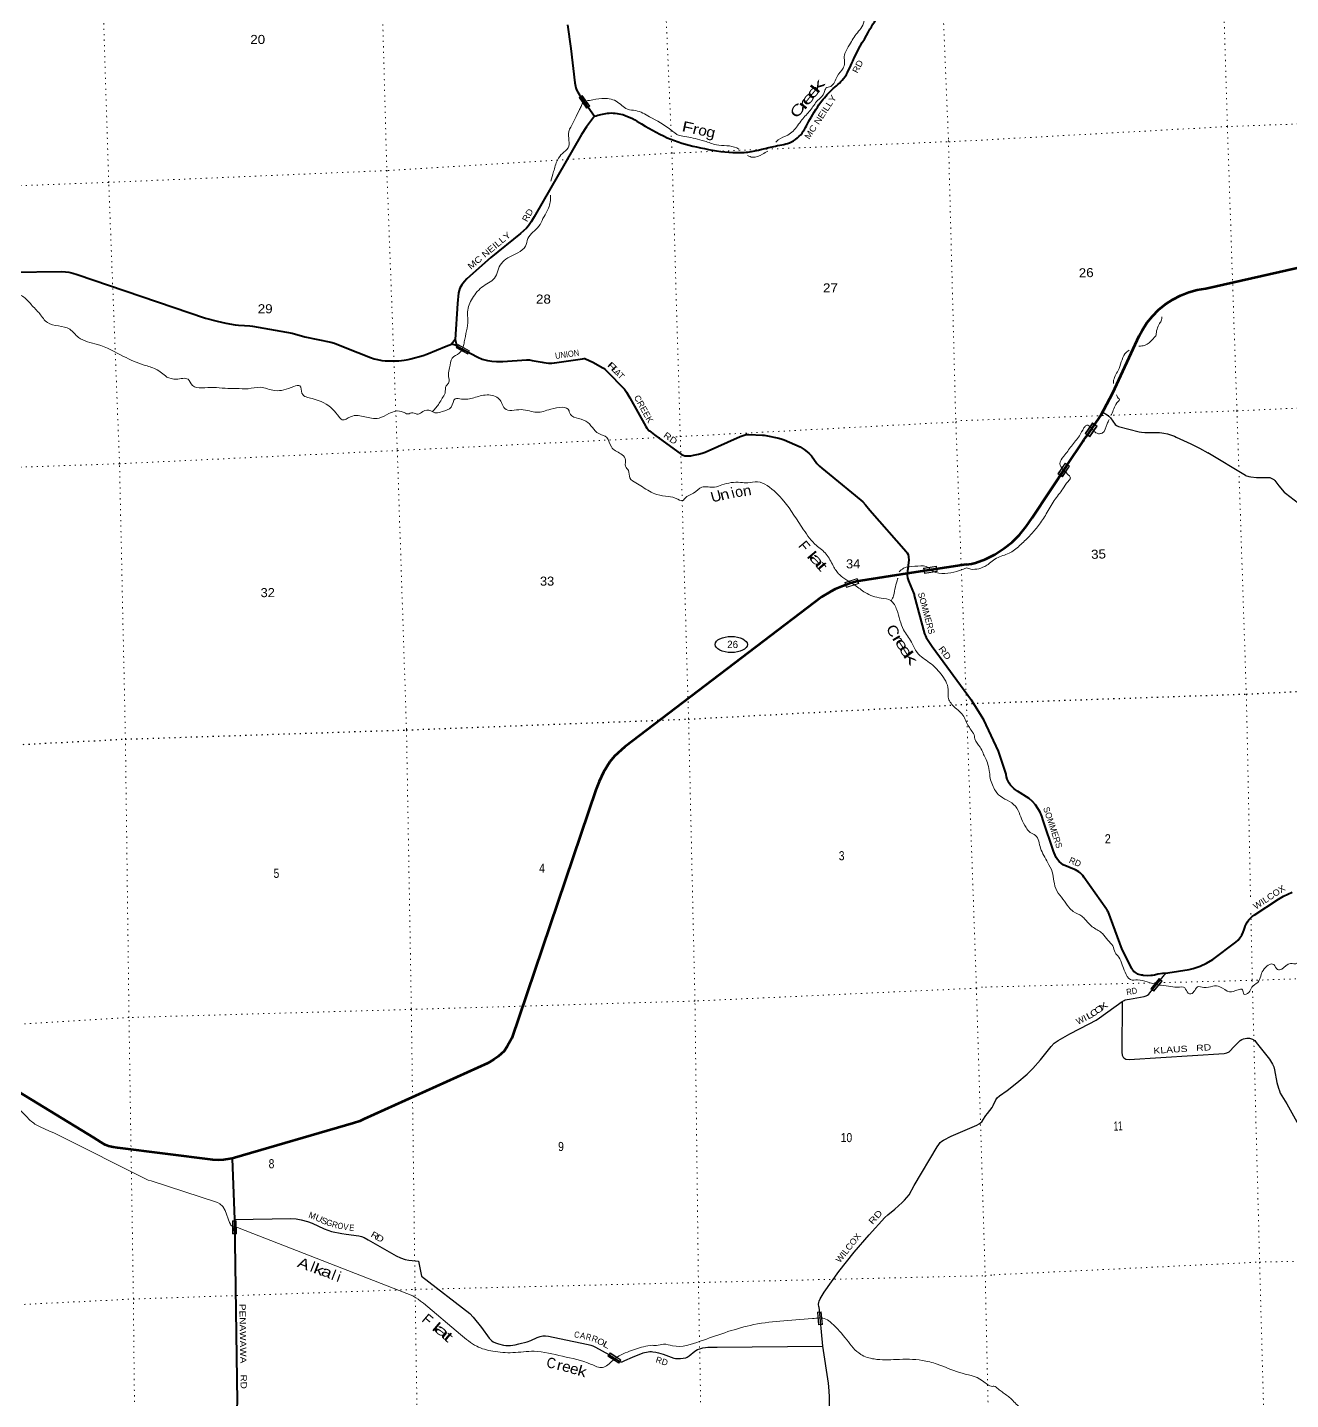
# Model space of a CAD drawing. Header units: feet. Extents: x 751810 to 1010326, y -353855 to -161247.
# Drawn here: x 861322 to 885648, y -243482 to -217042 of the extents above; entities that cross this region are included whole.
import ezdxf
from ezdxf.enums import TextEntityAlignment as Align

# ---------------------------------------------------------------- set-up
doc = ezdxf.new("R2010")
doc.units = ezdxf.units.FT
doc.header["$LTSCALE"] = 70
doc.linetypes.add('DOTTED', pattern=[1.5, 0.3, -1.2])
for name, color, linetype, lineweight in [('17', 7, 'Continuous', 25), ('23', 7, 'Continuous', 70), ('26', 7, 'Continuous', 40), ('29', 7, 'Continuous', 25), ('31', 7, 'Continuous', 13), ('39', 7, 'Continuous', 13), ('59', 7, 'Continuous', 13), ('6', 7, 'DOTTED', 25), ('61', 7, 'Continuous', 13), ('7', 7, 'DOTTED', 13)]:
    doc.layers.add(name, color=color, linetype=linetype, lineweight=lineweight)
for name, color, linetype in [('27', 7, 'Continuous'), ('30', 7, 'Continuous'), ('41', 7, 'Continuous')]:
    doc.layers.add(name, color=color, linetype=linetype)

msp = doc.modelspace()

# ---------------------------------------------------------------- linework, layer by layer
at = {"layer": '17'}
msp.add_ellipse((874877.24, -228932.06), major_axis=(309.24, -1), ratio=0.500121, dxfattribs=at)
at = {"layer": '23'}
msp.add_line((879403.3, -227392.07), (878261.14, -227561.59), dxfattribs=at)
for points in [[(879403.3, -227392.07), (879506.09, -227379.01), (879580.84, -227357.04), (879771.28, -227285.74), (879953.23, -227194.93), (880124.69, -227085.6), (880283.78, -226958.94), (880428.76, -226816.34), (880558.04, -226659.38), (880670.2, -226489.76), (881350.68, -225466.04), (881650.77, -225014.59), (881667.61, -224989.27), (881686.55, -224964.59), (881737.8, -224897.83), (881991.91, -224522.18), (882227.32, -224085.52), (882734.56, -222985.76), (882790.6, -222878.48), (882882.13, -222736.02), (882988.06, -222603.91), (883107.22, -222483.59), (883238.3, -222376.39), (883379.87, -222283.48), (883530.37, -222205.88), (883688.16, -222144.43), (883851.51, -222099.81), (884018.63, -222072.52), (885776.35, -221673.72)], [(878261.14, -227561.59), (877363.48, -227703.13), (877320.56, -227709.79), (877301.82, -227714.02), (877267.29, -227724.47), (877176.01, -227752.6), (877075.71, -227787.82), (877040.9, -227800.92), (876876.24, -227868.24), (876796.46, -227908.16), (876621.55, -228014.71), (872827.47, -230905.19), (872628.9, -231086.04), (872538.98, -231196.01), (872418.13, -231392.31), (872332.98, -231569.91), (872267.49, -231732.84), (870648.86, -236517.67), (870563.23, -236677), (870503.28, -236766.97), (870390.14, -236869.49), (870303.59, -236930.44), (870189.13, -236998.26), (867801.59, -238077.96), (867722.35, -238114.54), (867599.11, -238156.47), (865306.64, -238822.66), (865263.79, -238833.69)], [(865263.79, -238833.69), (865219.21, -238845.16), (865099.32, -238862.65), (865001.91, -238870.15), (864891.43, -238861.5), (863057.38, -238633.96), (862972.45, -238621.47), (862937.48, -238613.97), (862881.28, -238600.21), (862821.33, -238575.22), (862733.91, -238522.74), (862592.2, -238431.57), (860913.88, -237403.54)]]:
    msp.add_lwpolyline(points, dxfattribs=at)
at = {"layer": '26'}
for p, q in [((869560.17, -223051.92), (869491.61, -223144.26)), ((869560.17, -223051.92), (869593.54, -223184.82)), ((865263.79, -238833.69), (865306.34, -240014.6))]:
    msp.add_line(p, q, dxfattribs=at)
for points in [[(871721.71, -216993.3), (871787.22, -217448.05), (871862.85, -218111.75), (871881.38, -218206.47), (871895.89, -218242.76), (871921.28, -218287.53), (871953.81, -218338.39), (872244.97, -218752.16)], [(872244.97, -218752.16), (872086.37, -218958.12), (871990.38, -219107.88), (871081.02, -220688.44), (871024.56, -220788), (870971.35, -220864.31), (870930.56, -220912.22), (870815.46, -221012.3), (870248.71, -221471.96), (869783.09, -221888.34), (869736.07, -221940.64), (869689.99, -221999.78), (869650.94, -222068.41), (869626.26, -222154.6), (869604.3, -222364.51), (869560.17, -223051.92)], [(861016.19, -221759.26), (861981.34, -221742.35), (862053.97, -221748.27), (862116.05, -221755.37), (862195.86, -221776.67), (862280.26, -221803.79), (864750.01, -222641.06), (864972.65, -222702.78), (865140.92, -222741.22), (865320.06, -222773.16), (865387.46, -222780.26), (865499.19, -222787.36), (865607.38, -222792.69), (865658.82, -222798.01), (866420.84, -222932.93), (866661.76, -223002.15), (867162.62, -223103.8), (867232.88, -223123.67), (867440.71, -223208.12), (867930.18, -223400.66), (867998.19, -223424.48), (868063.81, -223440.46), (868148.94, -223458.2), (868211.11, -223464.65), (868476.62, -223464.86), (868528.49, -223462.64), (868579.49, -223455.99), (868652.65, -223442.23), (868707.9, -223427.6), (868941.3, -223361.93), (869016.39, -223335.85), (869383.3, -223181.98), (869490.61, -223144.55), (869491.61, -223144.26)], [(869492.01, -223144.14), (869505.75, -223140.09), (869513.28, -223139.65), (869521.93, -223142.53), (869553.26, -223158.77), (869593.54, -223184.82)], [(869593.54, -223184.82), (869993.81, -223395.03), (870077.64, -223431.25), (870129.33, -223447.76), (870178.82, -223459.87), (870190.92, -223462.07), (870267.91, -223473.07), (870354.8, -223480.78), (870420.79, -223481.88), (870474.14, -223481.2), (870932.89, -223447.31), (870991.07, -223449.4), (871043.62, -223458.06), (871233.35, -223492.61), (871264.93, -223497.83), (871358.42, -223509.93), (871393.61, -223511.03), (871423.31, -223511.03), (871474.57, -223503.47), (872014.32, -223424.89), (872041.43, -223422.99), (872057.37, -223422.45), (872072.23, -223427.39), (872207.74, -223492.34), (872404.71, -223600.05), (872416.16, -223609.22), (872439.58, -223625.49), (872476.42, -223659.06), (872818.55, -224014.4), (872859.72, -224069.01), (872923.67, -224176.22), (873229.09, -224734.43), (873247.42, -224761.78), (873260.62, -224778.29), (873288.12, -224808.01), (873299.76, -224816.81), (873396.33, -224892.38), (873919.29, -225269.02), (873949.7, -225285.09), (873981.6, -225293.89), (874018.99, -225298.3), (874050.61, -225297.26), (874095.98, -225293.89), (874146.58, -225286.19), (874248.42, -225265.17), (874317.06, -225246.57), (874373.79, -225227.2), (875047.53, -224925.29), (875128.23, -224896.05), (875165.62, -224886.14), (875216.97, -224883.99), (875476.31, -224896.32), (875508.14, -224899.48), (875542.88, -224904.85), (875793.34, -224959.23), (875858, -224976.93), (875897.5, -224991.15), (876201.18, -225121.1), (876280.37, -225171.73), (876367.87, -225245.79), (876419.49, -225299.94), (876526.19, -225442.23), (876572.92, -225493.09), (876619.16, -225531.99), (876761.15, -225650.46), (877373.64, -226151.21), (877409.39, -226182.58), (877463.83, -226239.26), (877544.31, -226343.21), (878244.1, -227137.05), (878264.54, -227168.12), (878281.04, -227198.93), (878290.94, -227240.75), (878296.44, -227306.78), (878286.08, -227405.4), (878284.34, -227435.55), (878279.94, -227466.36), (878261.14, -227561.59)], [(878261.14, -227561.59), (878262.01, -227595.13), (878270.04, -227645.75), (878288.77, -227703.09), (878386.09, -227937.95), (878398.18, -227970.97), (878401.54, -227989.43), (878599.76, -228725.9), (878614.3, -228765.01), (878631.9, -228800.22), (878652.8, -228836.54), (878743.51, -228973.08), (879504.06, -230007.11)], [(882106.21, -234031.86), (881668.07, -233415.75), (881647.3, -233385.89), (881623.52, -233358.37), (881597, -233333.49), (881568.02, -233311.51), (881536.9, -233292.69), (881503.99, -233277.22), (881486.22, -233270.54), (881265.83, -233176.92), (881227.68, -233146.95), (881192.87, -233113.16), (881161.78, -233075.91), (881134.76, -233035.62), (881112.1, -232992.73), (881094.04, -232947.7), (881084.18, -232914.91), (880885.61, -232321.14), (880859.76, -232240.59), (880825.63, -232163.2), (880783.59, -232089.79), (880734.12, -232021.18), (880677.74, -231958.11), (880615.08, -231901.29), (880612.18, -231898.94), (880390.2, -231757.04), (880352.14, -231733.72), (880316.72, -231706.55), (880284.34, -231675.83), (880255.35, -231641.9), (880230.06, -231605.11), (880208.76, -231565.89), (880191.67, -231524.66), (880178.99, -231481.86), (880170.85, -231437.97), (880170.32, -231433.82), (880020.79, -230985.49), (879743.43, -230382.17), (879504.06, -230007.11)], [(882130.39, -234075.56), (882400.05, -234812.05), (882574.09, -235148.82), (882585.25, -235172.05), (882598.82, -235194.09), (882614.63, -235214.59), (882632.49, -235233.32), (882652.21, -235250.09), (882673.58, -235264.7), (882696.35, -235277), (882720.29, -235286.85), (882745.13, -235294.15), (882770.59, -235298.81), (882796.4, -235300.78), (882810.73, -235302.83), (882883.79, -235308.65), (882957.05, -235306.81), (882990.23, -235303.13), (883029.71, -235297.32), (883091.79, -235281.23), (883188.32, -235264.96), (883286.02, -235258.88), (883698.4, -235193.28), (883774.72, -235174.3), (883905.93, -235129.97), (884031.78, -235072.17), (884150.9, -235001.53), (884596.72, -234667.01), (884635.95, -234628.12), (884674.37, -234581.54), (884707.71, -234531.19), (884735.61, -234477.63), (884757.75, -234421.44), (884773.9, -234363.26), (884774.17, -234362.57), (884793.43, -234319.46), (884817.09, -234278.61), (884844.89, -234240.45), (884876.53, -234205.4), (884911.66, -234173.86), (884949.89, -234146.16), (885412.78, -233841.29), (885513.49, -233782.27), (885679.55, -233703.18)], [(882130.32, -234075.59), (882122.99, -234058.9), (882113.97, -234043.07), (882106.17, -234031.9)], [(865306.34, -240014.6), (865363.23, -243527.22), (865352.49, -243640.21), (865327.52, -243747.6), (865276.72, -243863.81), (865209.93, -243982.51), (862096.59, -248319.28), (861996.58, -248469.16), (861858.87, -248702.66), (861775.49, -248872.16), (861738.67, -248965.69), (861702.04, -249087.23), (861629.01, -249377.08)]]:
    msp.add_lwpolyline(points, dxfattribs=at)
msp.add_spline([(872244.97, -218752.16), (872490.22, -218694.5), (872786.13, -218721.83), (873148.7, -218900.07), (873715.5, -219196.92), (874282.42, -219360.97), (874909.41, -219450.79), (875198.25, -219442.12), (875730.92, -219327.53), (876035.75, -219247.96), (876187.14, -219138.79), (876365.74, -218861.81), (876597.8, -218490.67), (876811.5, -218246.84), (877039.95, -218026.71), (877216.78, -217689.42), (877519.53, -217127.03), (877769.47, -216749.32), (878012.86, -216530.68)], degree=3, dxfattribs=at)
at = {"layer": '29'}
for p, q in [((884782.72, -225675.02), (884054.07, -225239.24)), ((882405.77, -235812.72), (882396.5, -236789.81)), ((876562.22, -241695.42), (876634.52, -242451)), ((874607.39, -242470.98), (876634.52, -242451))]:
    msp.add_line(p, q, dxfattribs=at)
for points in [[(882031.39, -224453.49), (882117.92, -224504.68), (882147.11, -224529.7), (882178.37, -224565.16), (882268, -224692.37), (882297.19, -224715.3), (882336.78, -224732), (882730.74, -224836.27), (882776.61, -224842.51), (882839.13, -224844.61), (883126.78, -224848.78), (883167.44, -224852.94), (883206, -224859.2), (883278.95, -224875.89), (883354, -224895.69), (883410.27, -224917.6), (883447.8, -224934.28), (883725.01, -225067.75), (883893.85, -225146.99), (884054.07, -225239.24)], [(884782.72, -225675.02), (884842.29, -225697.55), (884881.9, -225703.8), (884994.46, -225712.14), (885215.41, -225712.14), (885250.84, -225716.32), (885273.77, -225724.66), (885323.8, -225753.85), (885344.64, -225770.54), (885423.86, -225874.81), (885528.08, -225995.76), (885553.09, -226018.7), (886716.21, -226917.53)], [(882405.77, -235812.72), (882443.05, -235789.05), (882465.98, -235780.71), (882500.38, -235772.36), (882546.23, -235764.02), (882826.6, -235713.97), (882866.2, -235700.42), (882890.17, -235686.86), (882918.31, -235668.09), (882939.16, -235646.19), (883252.42, -235261.04)], [(879810.99, -237972.28), (879902.08, -237852.61), (879922.92, -237815.07), (879968.78, -237706.63), (880000.05, -237664.92), (880039.66, -237627.38), (880189.74, -237527.28), (880377.34, -237381.3), (880577.45, -237210.29), (880685.83, -237099.75), (880831.75, -236935.01), (881036.03, -236676.41), (881098.56, -236615.93), (881169.44, -236563.8), (881398.73, -236434.5), (881769.76, -236242.64), (881901.08, -236171.72), (881969.87, -236125.85), (882405.77, -235812.72)], [(882396.5, -236789.81), (882405.53, -236845.34), (882426.37, -236882.88), (882438.88, -236895.39), (882476.4, -236920.42), (882538.93, -236928.76), (884369.11, -236816.14), (884423.31, -236799.46), (884465, -236778.6), (884479.59, -236766.09), (884556.71, -236682.67), (884677.61, -236565.89), (884708.88, -236540.86), (884744.32, -236528.35), (884806.85, -236520), (884856.88, -236520), (884915.24, -236536.69), (884956.93, -236563.8), (884986.12, -236603.42), (885240.42, -236920.42), (885298.79, -237018.43), (885323.81, -237072.65), (885340.48, -237128.96), (885386.34, -237375.05), (885413.44, -237483.49), (885432.2, -237535.62), (885448.87, -237575.26), (885573.94, -237783.8), (885899.12, -238363.57)], [(877531.6, -240308.95), (877837.13, -239971.82), (877892.89, -239921.96), (878026.96, -239810.38), (878168.16, -239686.92), (878215.62, -239637.07), (878259.52, -239587.21), (878301.05, -239534.98), (878401.9, -239354.55), (878843.27, -238609.08), (878873.53, -238563.95), (878900.23, -238530.72), (878932.86, -238502.23), (878966.67, -238480.88), (879113.79, -238404.9), (879607.37, -238191.23), (879652.48, -238168.66), (879684.51, -238146.1), (879702.29, -238129.51), (879763.99, -238025.05), (879780.62, -238006.03), (879810.99, -237972.28)], [(865306.34, -240014.6), (866396.45, -239993.8), (866494.94, -240000.92), (866591.04, -240017.55), (866715.63, -240050.78), (866804.6, -240084.02), (867037.15, -240193.23), (867107.16, -240219.34), (867179.52, -240240.71), (867374.11, -240283.43), (867459.53, -240297.68), (867701.57, -240326.17), (867753.78, -240340.41), (867805.99, -240361.78), (867886.66, -240406.89), (868422.95, -240715.52), (868504.83, -240751.13), (868593.8, -240781.99), (868663.81, -240796.23), (868851.4, -240816.94)], [(876562.22, -241695.42), (876559.27, -241644.38), (876561.05, -241612.33), (876568.76, -241582.66), (876589.53, -241541.11), (876667.84, -241412.91), (876947.85, -241011.69), (877244.47, -240638.95), (877531.6, -240308.95)], [(868851.4, -240816.94), (868908.07, -241106.98), (869844.56, -241825.31)], [(869844.56, -241825.31), (869904.88, -241893.06), (870063.87, -242090.11), (870215.74, -242301.4), (870256.08, -242344.14), (870294.05, -242372.62), (870334.39, -242389.24), (870391.34, -242410.61), (870488.63, -242431.98), (870536.09, -242439.1), (870578.8, -242441.47), (870623.89, -242439.1), (870711.69, -242427.23), (870782.87, -242410.61), (870944.23, -242370.25), (871017.8, -242341.76), (871138.82, -242287.16), (871198.14, -242265.79), (871245.6, -242253.92), (871300.18, -242253.92), (871357.13, -242258.67), (871565.95, -242303.78), (872118.85, -242417.73), (872172.23, -242434.35), (872213.16, -242448.59), (872260.62, -242469.96), (872520.46, -242611.21)], [(876634.52, -242451), (876744.99, -243164.99), (876758.04, -243312.18), (876763.97, -243435.64), (876763.97, -243725.29), (876806.69, -244166.88), (876799.57, -244245.23), (876787.7, -244290.34), (876773.46, -244323.58), (876737.87, -244382.93), (876716.51, -244404.3), (876654.81, -244461.28), (876548.02, -244544.37), (876445.99, -244608.47), (876301.23, -244689.2), (876180.21, -244736.68), (875947.65, -244793.66), (875901.38, -244812.65), (875862.22, -244845.89), (875776.79, -244959.85), (875672.38, -245116.54)], [(872520.46, -242611.21), (872723.64, -242744.16), (872730.76, -242748.91), (872740.85, -242752.47), (872754.49, -242754.84), (872763.39, -242754.25), (872772.88, -242752.47), (872823.9, -242731.7), (872972.8, -242665.22)], [(872972.8, -242665.22), (873177.19, -242584.51), (873202.7, -242576.2), (873241.85, -242567.89), (873305.33, -242558.39), (873337.96, -242558.4), (873368.8, -242559.58), (873423.98, -242567.89), (873472.03, -242579.76), (873563.98, -242608.25), (873772.81, -242681.84), (873804.24, -242688.97), (873835.09, -242692.53), (873900.95, -242693.71), (873952.56, -242686.6), (874000.61, -242674.72), (874027.3, -242662.86), (874067.05, -242639.11), (874176.21, -242546.52), (874223.67, -242520.41), (874273.5, -242501.41), (874331.64, -242487.17), (874380.29, -242477.67), (874427.75, -242475.3), (874607.39, -242470.98)]]:
    msp.add_lwpolyline(points, dxfattribs=at)
at = {"layer": '31'}
for p, q in [((882957, -235564.28), (883114.62, -235370.23)), ((883114.62, -235370.23), (883172.84, -235417.52)), ((876609.23, -241788.69), (876632.91, -242037.57)), ((876632.91, -242037.57), (876558.25, -242044.67)), ((872541.77, -242580.41), (872751.82, -242715.99)), ((872751.82, -242715.99), (872711.14, -242778.99))]:
    msp.add_line(p, q, dxfattribs=at)
for points in [[(883172.84, -235417.52), (883015.22, -235611.57), (882957, -235564.28)], [(876558.25, -242044.67), (876534.57, -241795.79), (876609.23, -241788.69)], [(872711.14, -242778.99), (872501.1, -242643.42), (872541.77, -242580.41)]]:
    msp.add_lwpolyline(points, dxfattribs=at)
for points in [[(882968.24, -235563.11), (883115.78, -235381.47), (883161.59, -235418.68), (883014.05, -235600.32)], [(876602.02, -241797.41), (876543.29, -241802.99), (876565.45, -242035.94), (876624.18, -242030.36)], [(872512.16, -242641.03), (872544.15, -242591.47), (872740.75, -242718.37), (872708.75, -242767.92)]]:
    msp.add_lwpolyline(points, close=True, dxfattribs=at)
at = {"layer": '39'}
msp.add_line((882251.35, -224021.13), (882250.71, -224019.16), dxfattribs=at)
msp.add_lwpolyline([(861922.32, -238385.29), (863619.64, -239239.71), (863646.13, -239253), (863702.82, -239269.41), (864979.67, -239681.75), (865028.7, -239710.46), (865082.32, -239759.15), (865128.74, -239836.22), (865210.55, -240068.02), (865229.89, -240104.31), (865241.68, -240122.16), (865262.24, -240138.49), (865300.93, -240153.62), (865372.57, -240167.23), (865400.68, -240176.6), (868746.52, -241486.06), (868803.68, -241518.55), (868844.74, -241549.51), (868893.94, -241584.25), (868949.33, -241624.84), (869663.59, -242227.1), (869663.65, -242229.11)], dxfattribs=at)
for points in [[(878945.46, -215528.26), (878680.77, -215852.77), (878210.62, -216182.77), (877988.08, -216330.3), (877764.31, -216367.2), (877645.95, -216507.56), (877625.82, -216642.97), (877564.88, -216687.05), (877547.29, -216772.09), (877479.03, -216840.53), (877411.41, -216999.5), (877326.5, -217116.73), (877172.51, -217342.67), (877088.49, -217490.06), (877051.6, -217601.83), (877059.5, -217734.38), (877030.11, -217827.81), (876914.29, -217986.22), (876791.39, -218177.02), (876700.12, -218213.97), (876668.43, -218297.41), (876540.4, -218450.14), (876397.38, -218639.54), (876236.14, -218823.45), (876153.12, -218936.6), (875965.68, -219117.27), (875781.61, -219207.3), (875737.23, -219251.7)], [(875030.63, -219388.71), (875023.12, -219385.37), (874981.35, -219364.48), (874589.78, -219301.79), (874365.02, -219233.75), (874178.9, -219185.01), (874021.27, -219149.51), (873873.96, -219123.75), (873710.08, -219011.97), (873303.28, -218762.63), (873036.81, -218643.88), (872877.4, -218616.47), (872658.08, -218462.1), (872385.58, -218411.94), (872147.71, -218447.25), (872026.47, -218489.12), (871991.96, -218544.48), (871956.02, -218620), (871865.16, -218807.83), (871787.33, -218961.07), (871745.73, -219048.83), (871750.67, -219217.69), (871732.84, -219363.09), (871625.52, -219468.92), (871530.94, -219598.52), (871455.12, -219820.1), (871400.11, -220004.51)], [(875582.98, -219423.96), (875478.53, -219484), (875287.56, -219544.06), (875188.92, -219507.34)], [(864004.4, -223780.11), (863793.09, -223625.49), (863567.97, -223547.75), (863173.61, -223380.52), (862668.99, -223150.21), (862305.65, -223014.25), (862136.41, -222856.36), (861707.05, -222728.41), (861557.57, -222559.87), (861393.76, -222381.7), (861251, -222237.1), (861149.42, -222195.89), (861023.46, -222282.16), (860875.32, -222296.67), (860555.09, -222330.43), (860218.12, -222340.55), (860078.18, -222292.44), (860030.34, -222235.53), (860063.8, -222143.98), (860022.04, -222088.9), (859907.82, -222096.36), (859823.47, -221958.05), (859634.94, -221758.49), (859466.76, -221636.78), (859314.26, -221570.94), (859276.34, -221441.3), (859212.75, -221326.52), (859113.65, -221232.92), (859129.47, -221087.58), (859121.58, -220955.02), (859002.41, -220930.43), (858876.7, -220887.93), (858791.82, -220731.54), (858734.36, -220620.59), (858611.89, -220620.24), (858492.55, -220589.62), (858198.6, -220286.59), (858083.99, -220074.75), (857936.4, -219902.13), (857784.91, -219870.46), (857670.98, -219956.37), (857585.8, -219858.33), (857502.97, -219840.7), (857258.2, -219914.45), (857111.35, -219973.18), (856894.6, -220044.07), (856760.98, -220005.83), (856607.24, -219966.18), (856542.75, -220094.88), (856529.11, -220314.59), (856314.06, -220443.78), (856158.95, -220563.12), (856003.32, -220595.96), (855876.96, -220531.35), (855770.05, -220651.26), (855604.4, -220615.99), (855370.77, -220659.22), (855162.53, -220609.14), (854962.71, -220572.89), (854553.58, -220655.6), (854312.28, -220779.54), (854190.74, -220879.76), (854003.85, -220873.3), (853749.28, -220886.98), (853516.43, -220887.94), (853263.87, -220969.97), (853161.63, -220975.05), (852816.57, -220983.4), (852632.02, -221125.76), (852528.18, -221213.38), (852304.71, -221260.33), (852030.5, -221288.68), (851876.34, -221303.37), (851693.58, -221300.81), (851417, -221385.57), (851055.58, -221589.58), (850759.41, -221827.84), (850564.95, -222042.92), (850056.67, -222442.48), (849804.33, -222737.77), (849662.77, -223045.83), (849398.92, -223359.58), (849337.14, -223580.74), (849247.74, -223750.42), (849002.25, -224005.26), (848763.88, -224298.12), (848598.81, -224419.78), (848402.29, -224427.69), (848224.66, -224463.2), (848037.7, -224523.14), (847964.13, -224547.48), (847861.98, -224566.65)], [(871392.2, -220274.53), (871396.31, -220349.01), (871330.69, -220576.32), (871250.68, -220723.59), (871170.68, -220870.85), (870960.81, -221108.53), (870913.01, -221258.86), (870768.05, -221381.92), (870474.13, -221559.75), (870393.65, -221690.94), (870337.88, -221843.51), (870106.31, -222025.51), (869890.26, -222257.34), (869797.61, -222521.68), (869804.21, -222678.41), (869734.32, -223100.52), (869714.97, -223197.3), (869637.59, -223318.28), (869504.45, -223411.73), (869451.69, -223598.42), (869429.44, -223729.87), (869430.31, -223896.84), (869387.72, -223950.43), (869363.63, -224087.97), (869308.35, -224188.21), (869252.94, -224284.44), (869125.09, -224443.2)], [(882727.34, -223185.67), (882837.12, -223167.75), (882928.07, -223118.51), (883023.34, -223016.77), (883058, -222969.33), (883064.26, -222914.76), (883076.42, -222855.96), (883125.19, -222747.66), (883163.08, -222675.96), (883171.28, -222619.31)], [(882235.34, -223900.71), (882236.28, -223867.73), (882325.84, -223653.4), (882388.84, -223488.25), (882458.13, -223330.96), (882537.03, -223261.73)], [(879528.21, -230627.7), (879408.62, -230433.94), (879357.12, -230320.8), (879164.76, -230127.39), (879055.04, -229945.58), (879052.69, -229796.76), (878913.43, -229497.14), (878696.35, -229282.34), (878457.79, -229088.3), (878347.49, -228886.39), (878196.07, -228651.51), (878064.25, -228263.13), (877950.7, -228087.47), (877764.57, -228038.74), (877456.27, -227931.3), (877257.42, -227790.4), (876960.33, -227586.05), (876838.94, -227416.66), (876705.81, -227189.28), (876516.27, -227023.95), (876270.52, -226721.49), (875886.92, -226167.64), (875569.09, -225871.36), (875382.2, -225796.49), (875194.12, -225818.23), (875055.31, -225808.32), (874697.38, -225857.3), (874556.08, -225899.77), (874309.19, -225901.14), (874151.9, -226014.51), (873964.88, -226140.85), (873957.21, -226153.15), (873848.19, -226132.28), (873661.89, -226077.52), (873444.08, -226043.82), (873168.76, -225897.16), (873037.98, -225818.6), (872924.72, -225721.4), (872894.41, -225577.45), (872841.91, -225498.54), (872835.43, -225345.83), (872748.54, -225257.9), (872568.03, -225126.5), (872480.37, -224944.03), (872323.57, -224868.26), (872077.64, -224628.17), (871759.62, -224462.68), (871752.72, -224432.71), (871404.36, -224396.89), (871131.09, -224457.41), (870830.45, -224406.08), (870512.65, -224385.44), (870459.68, -224290.45), (870408.95, -224203.45), (870173.75, -224124), (869918.35, -224177.94), (869684.2, -224203.08), (869561.55, -224196.71), (869481.95, -224358.04), (869307.74, -224441.74), (869192.16, -224471.37), (869092.58, -224430.1), (868934.36, -224442.89), (868843.56, -224495.92), (868744.33, -224466.71), (868646.64, -224489.76), (868555.2, -224452.27), (868282.99, -224480.56), (868094.91, -224570.71), (867946.36, -224571.15), (867689.92, -224520.5), (867542.01, -224543.05), (867383.08, -224600.14), (867319.13, -224541.7), (867204.69, -224404.3), (866805.08, -224194.98), (866609.34, -224092.21), (866569.06, -223950.57), (866454.91, -223960.03), (866258.1, -224026.3), (866085.83, -224039.52), (865804.9, -223975.52), (865572.81, -224002.61), (865341.85, -223999.49), (865126.93, -223995.88), (864907.65, -223980.34), (864678.99, -223987.2), (864498.88, -223938.29), (864415.18, -223822.09), (864186.22, -223818.91), (864004.4, -223780.11)], [(882188.47, -224522.29), (882211.85, -224472.69), (882329.35, -224251.41), (882356.31, -224214.3), (882329.12, -224182.95), (882294.69, -224118.3)], [(881318.64, -225607.92), (881223.35, -225501.3), (881207.56, -225449.45), (881279.33, -225306.17), (881429.79, -225108.01), (881582.26, -224909.78), (881669.91, -224759.95), (881710.6, -224712.32), (881858.82, -224822.51)], [(881854.51, -224819.99), (881951.2, -224869.74), (882019.28, -224859.5), (882116.06, -224681.18), (882153.29, -224599.61)], [(879408.46, -227453.86), (879493.31, -227480.12), (879643.94, -227471.26), (879798.75, -227405.87), (879898.82, -227328.14), (880015.18, -227255.93), (880255.51, -227159.61), (880453.65, -227004.22), (880640.82, -226820.98), (880791.87, -226640.92), (880943.41, -226414.53), (881096.04, -226159.91), (881263.6, -225930.98), (881363.58, -225788.82), (881409.84, -225726.91), (881346.7, -225642.34), (881318.63, -225607.91)], [(878107.88, -227535.08), (878195.46, -227464.45), (878415.16, -227425.66), (878631.54, -227432.44), (878767.35, -227523.74), (878989.28, -227561.34), (879220.04, -227523.15), (879408.97, -227454.1)], [(877956.4, -228091.69), (878002.09, -227991.37), (878037.26, -227821.3), (878080.93, -227667.08), (878083.54, -227655.56)], [(879528.21, -230627.7), (879544.9, -230648.34), (879568.37, -230750.3), (879668.12, -230908.21), (879726.29, -231025.16), (879771.67, -231120.37), (879820.05, -231245.69), (879851.13, -231395.74), (879862.8, -231506.12), (879907.29, -231635.6), (879963.45, -231752.62), (880104.63, -231885.03), (880276.91, -231984.22), (880404.48, -232131.17), (880466.18, -232294.33), (880554.07, -232458.66), (880635.7, -232554.72), (880736.18, -232611.91), (880832.81, -232858.53), (880895.72, -232997.49), (880970.76, -233138.06), (881058.98, -233312.45), (881090.99, -233490.66), (881147.51, -233680.17), (881265.42, -233839.51), (881375.16, -233995.08), (881464.37, -234076.8), (881626.34, -234168.27), (881768.05, -234316.78), (881852.84, -234386.56), (882027.73, -234503.79), (882128.51, -234631.46), (882224.67, -234741.15), (882269.09, -234868.61), (882340.34, -234954.94), (882407.54, -235101.81), (882460.47, -235243.09), (882567.94, -235390.69), (882700.87, -235394.47), (882887.32, -235434.81), (883110.59, -235493.81)], [(883110.59, -235493.81), (883296.41, -235514.31), (883468.13, -235534.98), (883611.51, -235550.52), (883675.12, -235649.17), (883727.91, -235663.59), (883804.19, -235596.69), (883858.36, -235530.51), (883979.5, -235542.73), (884151.72, -235517.06), (884288.87, -235526.76), (884471.27, -235627.64), (884636.92, -235586.07), (884723.43, -235585.31), (884748.31, -235669.09), (884845.95, -235639.78), (884902.96, -235537.25), (885016.58, -235442.98), (885074.93, -235320.27), (885117.67, -235212.16), (885325.3, -235100.77), (885398.89, -235197.09), (885477.02, -235186.53), (885644.59, -235080.45), (885773.17, -235074.31), (885818.91, -234996.32), (885918.99, -235041.44), (886028.66, -235072.15), (886094.86, -234943.15), (886082.76, -234881.11), (886168.77, -234803.83), (886249.37, -234684.44), (886256.05, -234581.51), (886244.49, -234535.57), (886268.44, -234468.34), (886418.84, -234391.01), (886485.23, -234268.05), (886491.42, -234088.61), (886581.28, -233944.75), (886773.43, -233851.99), (887060.51, -233770.27), (887250.39, -233792.37), (887377.66, -233868.84), (887525.86, -233908.39), (887654.44, -233902.24), (887805.69, -233851.07), (887990.5, -233841.11), (888114.9, -233891.49), (888277.82, -233950.7), (888427.83, -233984.15), (888531.17, -234067.43), (888642.46, -234086.01), (888799.71, -234095.06), (888923.91, -234139.41), (889061.3, -234217.57), (889173.6, -234205.9), (889323.21, -234227.28)], [(858055.14, -237062.84), (858405.22, -237088.55), (858759.83, -237132.22), (859113.68, -237149.76), (859567.41, -237150.22), (859734.36, -237229.71), (859856.41, -237352.8), (860055.63, -237437.36), (860569.04, -237625.15), (861196.01, -237920.2), (861396.64, -238121.41), (861594.91, -238242.21), (861759.62, -238313.72), (861922.32, -238385.29)], [(869663.65, -242229.11), (869973.41, -242455.21), (870283.36, -242550.53), (870667.59, -242577.22), (871078.37, -242550.8), (871625.25, -242647.05), (872179.9, -242803.43), (872396.52, -242865.33), (872595.02, -242729.42), (872718.35, -242642.3), (872876.75, -242567.29), (873185.79, -242463.37), (873361.11, -242436.83), (873434.04, -242439.82), (873573.86, -242415.5), (873745.42, -242446.57), (874280.86, -242358.06), (874751.83, -242193.02), (875243.62, -242053.5), (875811.28, -241968.05), (876438.28, -241921.05), (876697.56, -241931.38), (876808.22, -242008.53), (877102.82, -242333.68), (877369.92, -242611.36), (877629.49, -242700.14), (878057.38, -242709.42), (878553.76, -242726.71), (878840.94, -242798.56), (879269.29, -242960.74), (879717.64, -243120.31), (879909.48, -243227.22), (879934.6, -243226.31), (880016.26, -243277.62)], [(880015.05, -243276.71), (880091.79, -243334.46), (880254.82, -243458.12), (880342.21, -243545.94), (880533.28, -243727.09), (880671.5, -243891.82), (880788.02, -244008.92), (880923.67, -244218.04), (881084.32, -244392.11), (881192.15, -244489.35), (881352.64, -244596.97), (881499.71, -244725.17), (881687.98, -244882.25), (881804.77, -245007.39), (882015.72, -245242.29), (882241.99, -245514.95), (882414.31, -245676.58), (882522.63, -245850.32), (882658.87, -246077.55), (882702.24, -246172.82), (882835.74, -246377.98), (883041.41, -246574.78), (883134.44, -246650.34), (883370.1, -246779.72), (883609.51, -246900.92), (883824.54, -247014.85), (883946.8, -247184.12), (884125.48, -247355.61), (884173.03, -247394.36), (884175.11, -247396.31), (884311.58, -247569.15), (884454.2, -247745.82), (884584.25, -247906.79), (884730.33, -248004.8), (884896.82, -248172.65), (884978.35, -248327.12), (885093.5, -248524.81), (885204.52, -248658.2), (885350.15, -248742.13), (885561.98, -248819.91), (885666.84, -248949.47), (885814.48, -249156.19), (885968.84, -249322.41), (886106, -249454.95), (886216.57, -249509.76), (886237.05, -249509.71)]]:
    msp.add_spline(points, degree=3, dxfattribs=at)
at = {"layer": '59'}
for points in [[(881694.15, -224868.16), (881836.84, -224662.88), (881923.06, -224722.81), (881780.37, -224928.09)], [(881705.27, -224866.15), (881838.84, -224674), (881911.93, -224724.81), (881778.36, -224916.96)], [(881165.85, -225643.76), (881305.31, -225436.26), (881392.46, -225494.84), (881253, -225702.33)], [(881381.36, -225497.01), (881307.48, -225447.35), (881176.94, -225641.58), (881250.82, -225691.23)], [(878580.94, -227460.31), (878828.03, -227422.27), (878844, -227526.05), (878596.91, -227564.09)], [(878821.34, -227431.39), (878590.06, -227466.99), (878603.59, -227554.96), (878834.87, -227519.36)], [(877060.75, -227736.61), (877298.53, -227659.41), (877330.95, -227759.28), (877093.17, -227836.47)], [(877293.39, -227669.48), (877070.82, -227741.74), (877098.3, -227826.39), (877320.87, -227754.14)]]:
    msp.add_lwpolyline(points, close=True, dxfattribs=at)
at = {"layer": '6'}
for points in [[(879506.43, -230068.62), (884797.91, -229886.7), (890188.13, -229621.01), (895610.44, -229352.27), (901073.69, -229104.38), (906531.19, -228804.31), (910892.78, -228631.31)], [(848114.25, -231365.72), (852531.3, -231198.79), (857884.62, -231029.98), (863208.74, -230755.42), (868622.06, -230578.78), (874054.49, -230369.37), (879406.4, -230083.92), (879506.43, -230068.62)]]:
    msp.add_lwpolyline(points, dxfattribs=at)
at = {"layer": '61'}
for p, q in [((871946.82, -218394.95), (872008.27, -218351.95)), ((872090.13, -218599.79), (871946.82, -218394.95)), ((869616.42, -223152.63), (869836.81, -223270.67)), ((869836.81, -223270.67), (869801.4, -223336.78)), ((865343.96, -240036.13), (865348.19, -240286.1)), ((865348.19, -240286.1), (865273.2, -240287.36))]:
    msp.add_line(p, q, dxfattribs=at)
for points in [[(872006.3, -218363.09), (871957.96, -218396.91), (872092.09, -218588.64), (872140.43, -218554.83)], [(869591.84, -223215.47), (869619.69, -223163.46), (869825.97, -223273.94), (869798.12, -223325.94)], [(865336.1, -240044.25), (865277.1, -240045.25), (865281.05, -240279.23), (865340.05, -240278.23)]]:
    msp.add_lwpolyline(points, close=True, dxfattribs=at)
for points in [[(872008.27, -218351.95), (872151.58, -218556.8), (872090.13, -218599.79)], [(869801.4, -223336.78), (869581.01, -223218.75), (869616.42, -223152.63)], [(865273.2, -240287.36), (865268.97, -240037.4), (865343.96, -240036.13)]]:
    msp.add_lwpolyline(points, dxfattribs=at)
at = {"layer": '7'}
msp.add_line((883048.32, -235450.9), (879717.06, -235534.65), dxfattribs=at)
for points in [[(884258.62, -211959.55), (884269.17, -213575.89), (884431.41, -218951.82), (884615.11, -224429.77), (884796.13, -229887.67), (884878.65, -233862.12)], [(878786.42, -212171.07), (878832.28, -213716.04), (879059.29, -219219.71), (879201.08, -224645.64), (879406.11, -230073.87), (879406.4, -230083.92), (879598.62, -235554.78), (879767.91, -241095.03), (879886, -246458.91), (879975.24, -251991.48), (880071.18, -257465.24), (880074.93, -257927.02)], [(874537.91, -258139.59), (874531.62, -257581.29), (874459.27, -252159.14), (874344.05, -246575.3), (874243.73, -241226.42), (874177.34, -235802.08), (874054.49, -230369.37), (873895.19, -224925.69), (873735.35, -219463.91), (873499.12, -213998.4), (873423.82, -212377.06)], [(863602.7, -258555.46), (863590.43, -257793.15), (863479.38, -252420.45), (863418.83, -246989.89), (863361.88, -241545.15), (863277.38, -236119.34), (863208.74, -230755.42), (863095.62, -225449.18), (862886.76, -220027.1), (862718.19, -214609.85), (862676.82, -212786.1)], [(868063.19, -212581.72), (868095.29, -214361.87), (868242.38, -219799.88), (868444.4, -225194), (868622.06, -230578.78), (868715.41, -235964.09), (868787, -241360.1), (868874.63, -246755.64), (868925.73, -252275), (869023.45, -257672.25), (869045.23, -258349.13)], [(910460.87, -217809.65), (906126.7, -217999.54), (900599.76, -218330.03), (895184.93, -218519.98), (889882.04, -218748.63), (884431.41, -218951.82), (879089.39, -219245.92)], [(879089.39, -219245.92), (879033.04, -219243.87), (873735.35, -219463.91), (868242.38, -219799.88), (862886.76, -220027.1), (857574.5, -220226.87), (852296.69, -220437.67), (847713.31, -220575.3)], [(879296.42, -224618.62), (884615.11, -224429.77), (890028.23, -224187.51), (895342.49, -223998.77), (900845.34, -223731.48), (903977.06, -223538.17)], [(873812.22, -224929.77), (873895.19, -224925.69), (879201.55, -224644.39), (879296.42, -224618.62)], [(847915.02, -226003.71), (852419.9, -225814.03), (857722.66, -225632.66), (863095.62, -225449.18), (868444.4, -225194), (873513.84, -224944.46)], [(884883.84, -234112.28), (884910.66, -235404.09), (885052.5, -240833.03), (885203.32, -246412.74), (885282.36, -248272.5)], [(905293.39, -234503.11), (901337.69, -234693.44), (895691.43, -234882.77), (890367.65, -235210.77), (884910.66, -235404.09), (883147.47, -235448.41)], [(879717.06, -235534.65), (879598.62, -235554.78), (874177.34, -235802.08), (868715.41, -235964.09), (863277.38, -236119.34), (857920.86, -236453.22), (852558.4, -236652.48), (848316.09, -236797.91)], [(879930.67, -241077.88), (885052.5, -240833.03), (890484.05, -240723.1), (896048.16, -240298.77), (901590.07, -240179.26), (906897.34, -240022.97), (911340.71, -239854.33)], [(848518.09, -242234.21), (852677.36, -242020.92), (858009.26, -241806.48), (863361.88, -241545.15), (868787, -241360.1), (874243.73, -241226.42), (879767.91, -241095.03), (879930.67, -241077.88)]]:
    msp.add_lwpolyline(points, dxfattribs=at)

# ---------------------------------------------------------------- texts
at = {"layer": '17'}
msp.add_text('26', height=140, dxfattribs=at).set_placement((874903.29, -229000.37), align=Align.CENTER)
at = {"layer": '27'}
for s, rotation, width, p in [('RD', 62.626, 1.1, (877306.98, -217935.19)), ('MC NEILLY', 56.731, 1.15, (876376.09, -219209.25)), ('RD', 60.443, 1.1, (870944.37, -220799.51)), ('MC NEILLY', 39.805, 1.2, (869862.42, -221712.64)), ('UNION', 8.283, 0.9, (871493.53, -223432.14)), ('CREEK', 298.685, 1.05, (872998.37, -224166.92)), ('RD', 324.238, 1.2, (873558.67, -224924.81)), ('RD', 306.342, 1.2, (878860.23, -229017.46)), ('WILCOX', 33.37, 1.1, (884978.66, -234043.39)), ('PENAWAWA    RD', 270.928, 1.2, (865402.68, -241640.36))]:
    msp.add_text(s, height=120, rotation=rotation, dxfattribs=dict(at, width=width)).set_placement(p)
for s, rotation, width, p in [('F', 315.329, 1.95, (872541.43, -223619.62)), ('L', 313.915, 2.05, (872610.42, -223688.95))]:
    msp.add_text(s, height=120, rotation=rotation, dxfattribs=dict(at, width=width)).set_placement(p, align=Align.CENTER)
for s, p in [('A', (872647.94, -223728.53)), ('T', (872712.43, -223798.41))]:
    msp.add_text(s, height=120, rotation=313.915, dxfattribs=at).set_placement(p, align=Align.CENTER)
for s, rotation, p in [('SOMMERS', 285.064, (878470.13, -227946.14)), ('SOMMERS', 288.491, (880881.87, -232084.69)), ('RD', 336.985, (881369.9, -233133.68))]:
    msp.add_text(s, height=120, rotation=rotation, dxfattribs=at).set_placement(p)
at = {"layer": '30'}
for s, rotation, width, p in [('RD', 10.121, 0.9, (882496.77, -235692.08)), ('KLAUS   RD', 3.521, 1.25, (883010.38, -236819.6)), ('RD', 47.815, 1.3, (877596.62, -240118.07)), ('WILCOX', 51.488, 1.05, (876969.18, -240856.41))]:
    msp.add_text(s, height=120, rotation=rotation, dxfattribs=dict(at, width=width)).set_placement(p)
for s, rotation, width, p in [('X', 35.692, 1.5, (882078.09, -235952.12)), ('I', 27.344, 1.2, (881716.11, -236180.32)), ('L', 28.371, 1.5, (881807.27, -236131.16)), ('C', 33.696, 1.35, (881896.32, -236076.45)), ('O', 35.692, 1.3, (881988.19, -236014.19)), ('U', 334.844, 1.15, (866910.83, -240045.51)), ('S', 334.844, 1.2, (867014.31, -240094.12)), ('G', 339.547, 0.95, (867118.4, -240134.09)), ('R', 343.547, 0.95, (867227.64, -240170.52)), ('O', 347.618, 0.85, (867337.16, -240193.94)), ('V', 350.529, 0.95, (867444.8, -240213.44)), ('E', 353.287, 0.85, (867561.23, -240230.05)), ('R', 330.08, 1.25, (867984.37, -240370.83)), ('D', 330.08, 1.25, (868082.65, -240427.39)), ('C', 348.355, 0.85, (871891.41, -242289.18)), ('R', 347.355, 0.85, (872116.85, -242335.79)), ('O', 333.471, 1.1, (872339.58, -242423.06)), ('L', 331.471, 1.5, (872446.57, -242478.81))]:
    msp.add_text(s, height=120, rotation=rotation, dxfattribs=dict(at, width=width)).set_placement(p, align=Align.CENTER)
for s, rotation, p in [('W', 27.344, (881624.64, -236227.61)), ('M', 339.514, (866787.76, -239992.32)), ('A', 348.355, (872004.31, -242312.45)), ('R', 341.817, (872230.78, -242370.82)), ('R', 342.588, (873465.71, -242780.62)), ('D', 341.588, (873578.47, -242817.74))]:
    msp.add_text(s, height=120, rotation=rotation, dxfattribs=at).set_placement(p, align=Align.CENTER)
at = {"layer": '41'}
for s, rotation, width, p in [('k', 52.722, 1.95, (876617.01, -218230.44)), ('e', 51.045, 1.8, (876426.68, -218468.9)), ('e', 50.695, 1.8, (876525.18, -218343.73)), ('C', 54.283, 1.45, (876230.36, -218695.89)), ('r', 51.471, 2, (876342.83, -218579)), ('F', 347.64, 1.35, (874020.13, -219060.72)), ('r', 345.653, 1.2, (874168.97, -219096.08)), ('o', 343.375, 1.1, (874301.75, -219122.68)), ('g', 347.885, 1.15, (874464.37, -219155.94)), ('U', 15.203, 1.05, (874609.79, -226171.86)), ('n', 15.239, 1.2, (874773.47, -226136.15)), ('n', 11.115, 1.1, (875198.59, -226063.88)), ('l', 310.045, 1.6, (876348.87, -227273.28)), ('a', 310.663, 1.95, (876451.35, -227368.27)), ('t', 310.373, 1.8, (876557.22, -227487.54)), ('C', 294.324, 1.2, (877902.7, -228709.18)), ('r', 300.42, 1.65, (878002.61, -228869.27)), ('e', 303.198, 1.6, (878081.4, -228983.9)), ('e', 302.635, 1.55, (878158.33, -229110.94)), ('k', 307.269, 1.95, (878250.74, -229246.91)), ('A', 338.626, 1.25, (866607.29, -240957.49)), ('k', 338.626, 1.4, (866899.21, -241067.31)), ('a', 338.626, 1.35, (867052.03, -241115.36)), ('l', 319.863, 1.6, (869133.63, -242156.47)), ('a', 319.863, 1.95, (869243.75, -242235.62)), ('t', 319.863, 1.8, (869367.66, -242346.86)), ('C', 350.705, 0.9, (871394.97, -242875.87)), ('r', 346.45, 1.15, (871551.59, -242915.3)), ('e', 344.285, 1.1, (871680.16, -242943.71)), ('e', 344.285, 1.1, (871830.14, -242986.68)), ('k', 344.224, 1.25, (871979.87, -243032.13))]:
    msp.add_text(s, height=200, rotation=rotation, dxfattribs=dict(at, width=width)).set_placement(p, align=Align.CENTER)
for s, rotation, p in [('i', 15.561, (874932.29, -226104.67)), ('o', 13.09, (875045.65, -226084.03)), ('F', 310.144, (876207.39, -227098.91)), ('l', 338.626, (866778.46, -241016.98)), ('l', 338.626, (867184.25, -241174.89)), ('i', 340.626, (867289.24, -241211.29)), ('F', 319.863, (868963.46, -242014.43))]:
    msp.add_text(s, height=200, rotation=rotation, dxfattribs=at).set_placement(p, align=Align.CENTER)
at = {"layer": '7'}
for s, width, p in [('20', 1.1, (865612.94, -217360.65)), ('27', 1.1, (876643.34, -222148.36)), ('28', 1.1, (871115.92, -222363.81)), ('29', 1.1, (865757.18, -222550.46)), ('34', 1.05, (877087.55, -227465.38)), ('33', 1.05, (871192.73, -227798.76)), ('32', 1.05, (865812.55, -228020.1)), ('3', 0.85, (876946.58, -233089.98)), ('4', 0.85, (871175.79, -233331.56)), ('5', 0.85, (866061.46, -233429.26)), ('10', 0.85, (876984.23, -238521.3)), ('9', 0.85, (871542.06, -238692.57)), ('8', 0.85, (865966.82, -239025.04))]:
    msp.add_text(s, height=175, dxfattribs=dict(at, width=width)).set_placement(p)
for s, width, p in [('26', 1.1, (881572.05, -221859.87)), ('35', 1.1, (881809.05, -227282.57)), ('2', 0.9, (882073.47, -232764.93)), ('11', 0.65, (882245.68, -238299.85))]:
    msp.add_text(s, height=175, rotation=1.839, dxfattribs=dict(at, width=width)).set_placement(p)

doc.saveas('drawing.dxf')
